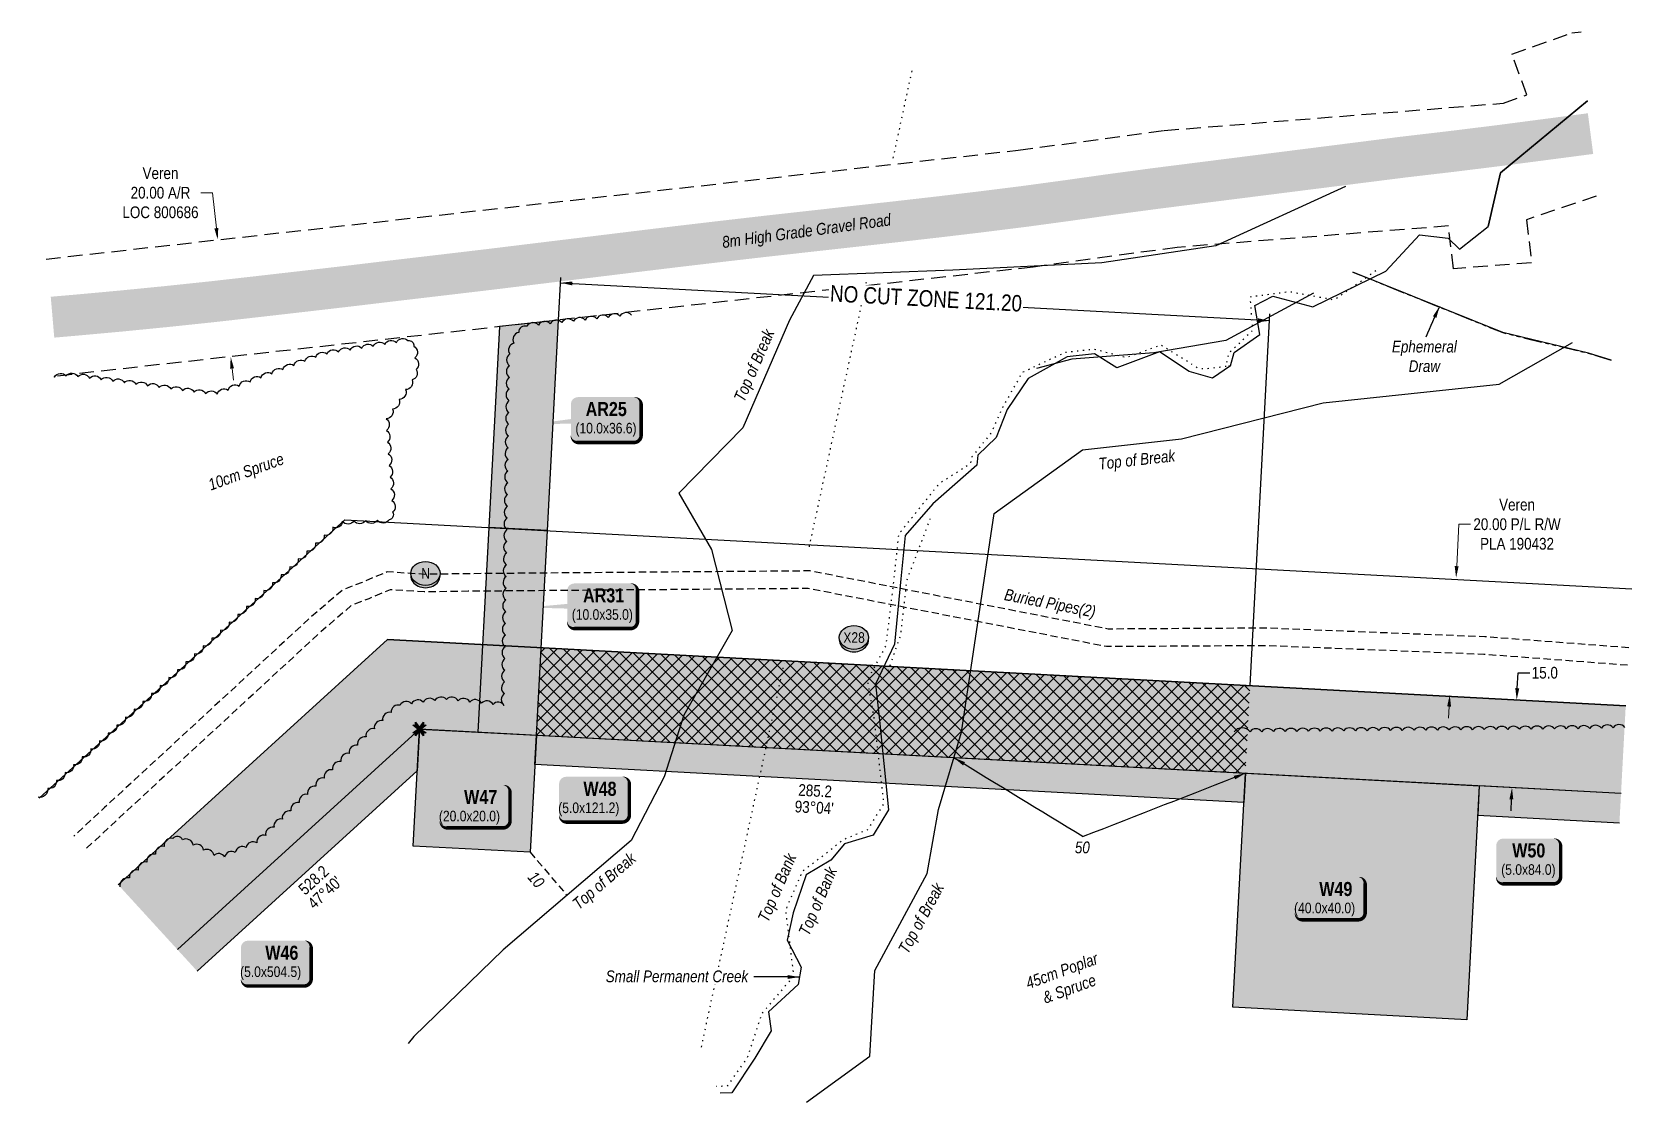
# Model space of a CAD drawing. Extents: x 471563 to 508050, y 6028961 to 6050146.
# Drawn here: x 475435 to 476800, y 6042921 to 6043834 of the extents above; entities that cross this region are included whole.
import ezdxf
from ezdxf.enums import TextEntityAlignment as Align

# ---------------------------------------------------------------- set-up
doc = ezdxf.new("R2010")
doc.units = 0
doc.header["$LTSCALE"] = 5
doc.header["$PDSIZE"] = 0.5
for name, pattern in [('0', [1, 1, 0]), ('foc-ACCESSROAD', [3.75, 2.5, -1.25]), ('foc-TIELINE', [1.875, 1.25, -0.625]), ('foc-TOPO', [1, 0.2, -0.8]), ('foc-TOPO-ephemeral', [6.25, 3.125, -0.625, 0.625, -0.625, 0.625, -0.625]), ('UG_PIPE', [1.875, 1.25, -0.625])]:
    doc.linetypes.add(name, pattern=pattern)
doc.layers.get('Defpoints').update_dxf_attribs({"color": 9})
for name, color, linetype in [('AS-PIPE-UG', 44, 'UG_PIPE'), ('AS-PIPE-UG-T', 44, 'Continuous'), ('AS-ROADS', 254, 'Continuous'), ('C-AR', 13, 'foc-ACCESSROAD'), ('C-RW', 13, 'Continuous'), ('L-BD1', 253, 'Continuous'), ('L-MON', 1, 'Continuous'), ('P-CROSSINGS', 250, 'Continuous'), ('P-CROSSINGS AR', 250, 'Continuous'), ('P-PROPOSED', 10, 'Continuous'), ('P-PROPOSED-H', 21, 'Continuous'), ('P-TEMP-BLOCKS', 250, 'Continuous'), ('P-TEMP-BLUE-BORE-H', 131, 'Continuous'), ('P-TEMP-H', 41, 'Continuous'), ('P-TEMP-NO CUT-H', 104, 'Continuous'), ('P-TEMP-NO CUT-T', 143, 'Continuous'), ('P-TEMP_ACCESS ROAD', 46, 'Continuous'), ('P-TEMP_WORKSPACE', 46, 'Continuous'), ('P-TXT', 4, 'Continuous'), ('P-WORKAREA', 113, 'Continuous'), ('P-WORKAREA-H', 111, 'Continuous'), ('T-BUSH', 110, '0'), ('T-BUSH-T', 110, 'Continuous'), ('T-CREEK', 160, 'Continuous'), ('T-DRAW', 143, 'foc-TOPO-ephemeral'), ('T-LOW-AREA', 48, 'foc-TOPO'), ('T-SLOPE', 48, 'Continuous'), ('T-TIE', 201, 'foc-TIELINE'), ('T-VEGETATION-CHANGE', 104, 'foc-TOPO'), ('T-WATER-T', 170, 'Continuous')]:
    doc.layers.add(name, color=color, linetype=linetype)
for name, color, linetype, lineweight in [('C-AR-T', 13, 'Continuous', 9), ('T-TEXT', 48, 'Continuous', 18), ('T-TIE-T', 201, 'Continuous', 18)]:
    doc.layers.add(name, color=color, linetype=linetype, lineweight=lineweight)
doc.styles.add('80', font='ARIALN.TTF', dxfattribs={"height": 10})
doc.styles.add('80CG', font='ARIALN.TTF', dxfattribs={"height": 10})
doc.styles.add('80L', font='ARIALN.TTF', dxfattribs={"height": 10})
doc.styles.add('80LS', font='ARIALNI.TTF', dxfattribs={"height": 10})
doc.styles.add('BOLD', font='ARIALNB.TTF')
doc.styles.add('Crossing', font='ARIALN.TTF', dxfattribs={"height": 10})
doc.styles.add('foc-LtypeFont', font='ARIALN.TTF', dxfattribs={"height": 7.35})
doc.styles.add('MtXpl_Arial_Narrow', font='ARIALNI.TTF')
doc.linetypes.add('foc-TOPO-flowdirection-NOLINE', pattern='A,0,[">",foc-LtypeFont,S=0.3,R=0,X=0,Y=-0.945],-20,[">",foc-LtypeFont,S=0.3,R=0,X=0,Y=-0.945],0', length=20)
doc.dimstyles.new('Compass 5 000', dxfattribs={"dimscale": 5, "dimtxt": 9, "dimasz": 2, "dimexe": 0.2, "dimexo": 0.0625, "dimgap": 0.5, "dimtad": 0, "dimtih": 1, "dimtoh": 1, "dimzin": 0, "dimdsep": 46, "dimtxsty": '80CG', "dimcen": 0.1, "dimse1": 1, "dimse2": 1, "dimclrd": 256, "dimclrt": 256, "dimaunit": 1, "dimadec": 4, "dimazin": 0, "dimtfac": 0.06, "dimtofl": 0, "dimtmove": 0, "dimatfit": 1, "dimfxl": 0.2, "dimtolj": 1, "dimtzin": 0, "dimlwd": -1, "dimarcsym": 0})

# ---------------------------------------------------------------- blocks, each defined once
blk = doc.blocks.new('*D306')
at = {"layer": 'C-AR-T', "transparency": 16777216}
for p, q in [((476650.7, 6043377.9), (476652.6, 6043413.6)), ((476652.6, 6043413.6), (476662.6, 6043413.6)), ((476644.3, 6043258.1), (476643.7, 6043248.2))]:
    blk.add_line(p, q, dxfattribs=at)
for points in [[(476649, 6043378), (476652.4, 6043377.8), (476650.2, 6043367.9)], [(476642.6, 6043258.2), (476645.9, 6043258), (476644.8, 6043268.1)]]:
    blk.add_solid(points, dxfattribs=at)
at = {"layer": 'Defpoints', "color": 0, "transparency": 16777216}
for p in [(476530.1, 6043374.4), (476524.8, 6043274.6), (476644.8, 6043268.1)]:
    blk.add_point(p, dxfattribs=at)
at = {"layer": 'C-AR-T', "transparency": 16777216, "insert": (476702.2, 6043413.6), "char_height": 10, "attachment_point": 5, "style": '80CG'}
blk.add_mtext('\\A1;Veren\\P20.00 P/L R/W\\PPLA 190432', dxfattribs=at)
blk = doc.blocks.new('xing2')
h = blk.add_hatch(color=50)
h.dxf.hatch_style = 1
edge = h.paths.add_edge_path()
edge.add_ellipse((0, 0), major_axis=(-12.5, 0), ratio=0.816297, start_angle=0, end_angle=360)
h = blk.add_hatch(color=250)
h.dxf.hatch_style = 1
edge = h.paths.add_edge_path()
edge.add_ellipse((0, -2), major_axis=(-12.5, 0), ratio=0.816297, start_angle=0, end_angle=180)
edge.add_line((12.5, -2), (12.5, 0))
edge.add_ellipse((0, 0), major_axis=(-12.5, 0), ratio=0.816297, start_angle=0, end_angle=180, ccw=False)
edge.add_line((-12.5, 0), (-12.5, -2))
at = {"color": 250}
blk.add_ellipse((0, 0), major_axis=(-12.5, 0), ratio=0.816297, dxfattribs=at)
blk.add_ellipse((0, -2), major_axis=(-12.5, 0), ratio=0.816297, start_param=0, end_param=3.141593, dxfattribs=at)
at = {"color": 250, "style": 'Crossing'}
blk.add_attdef('CROSSING', text='', height=9, dxfattribs=at).set_placement((0.1, 0), align=Align.MIDDLE_CENTER)
at = {"color": 250, "style": 'Crossing', "flags": 1}
for tag, p in [('OWNER', (0.1, -12.5)), ('DESCRIPTION', (0.1, -25.8)), ('LOCATION', (0.1, -39.3)), ('DWG_REF', (0.1, -52.8))]:
    blk.add_attdef(tag, text='', height=9, dxfattribs=at).set_placement(p, align=Align.MIDDLE_CENTER)
blk = doc.blocks.new('TEMP')
h = blk.add_hatch(color=255)
h.dxf.hatch_style = 1
h.paths.add_polyline_path([(0, 0.25), (-0.67, 1.15), (-0.67, 0.67), (-1.15, 0.67), (-0.25, 0), (-1.15, -0.67), (-0.67, -0.67), (-0.67, -1.15), (0, -0.25), (0.67, -1.15), (0.67, -0.67), (1.15, -0.67), (0.25, 0), (1.15, 0.67), (0.67, 0.67), (0.67, 1.15)])
h.paths.add_polyline_path([(0.57, 0.85), (0.57, 0.57), (0.85, 0.57), (0.08, 0), (0.85, -0.57), (0.57, -0.57), (0.57, -0.85), (0, -0.08), (-0.57, -0.85), (-0.57, -0.57), (-0.85, -0.57), (-0.08, 0), (-0.85, 0.57), (-0.57, 0.57), (-0.57, 0.85), (0, 0.08)], flags=16)
h = blk.add_hatch(color=1)
h.dxf.hatch_style = 1
h.paths.add_polyline_path([(0, 0.08), (-0.57, 0.85), (-0.57, 0.57), (-0.85, 0.57), (-0.08, 0), (-0.85, -0.57), (-0.57, -0.57), (-0.57, -0.85), (0, -0.08), (0.57, -0.85), (0.57, -0.57), (0.85, -0.57), (0.08, 0), (0.85, 0.57), (0.57, 0.57), (0.57, 0.85)])
h = blk.add_hatch(color=1)
h.dxf.hatch_style = 1
h.paths.add_polyline_path([(-0.08, 0), (-0.85, 0.57), (-0.57, 0.57), (-0.57, 0.85), (0, 0.08), (0.57, 0.85), (0.57, 0.57), (0.85, 0.57), (0.08, 0), (0.85, -0.57), (0.57, -0.57), (0.57, -0.85), (0, -0.08), (-0.57, -0.85), (-0.57, -0.57), (-0.85, -0.57)])
at = {"color": 1}
for p, q in [((-0.08, 0), (0.08, 0)), ((0, 0.08), (0, -0.08))]:
    blk.add_line(p, q, dxfattribs=at)
at = {"color": 255, "flags": 128}
blk.add_lwpolyline([(-0.25, 0), (-1.15, 0.67), (-0.67, 0.67), (-0.67, 1.15), (0, 0.25), (0.67, 1.15), (0.67, 0.67), (1.15, 0.67), (0.25, 0), (1.15, -0.67), (0.67, -0.67), (0.67, -1.15), (0, -0.25), (-0.67, -1.15), (-0.67, -0.67), (-1.15, -0.67)], close=True, dxfattribs=at)
at = {"color": 1, "flags": 128}
blk.add_lwpolyline([(-0.08, 0), (-0.85, 0.57), (-0.57, 0.57), (-0.57, 0.85), (0, 0.08), (0.57, 0.85), (0.57, 0.57), (0.85, 0.57), (0.08, 0), (0.85, -0.57), (0.57, -0.57), (0.57, -0.85), (0, -0.08), (-0.57, -0.85), (-0.57, -0.57), (-0.85, -0.57)], close=True, dxfattribs=at)
blk = doc.blocks.new('*U213')
h = blk.add_hatch(color=191)
edge = h.paths.add_edge_path()
edge.add_line((-24, -18.1), (24, -18.1))
edge.add_arc((24, -12.1), 6, 270, 360)
edge.add_line((30, -12.1), (30, 12.5))
edge.add_arc((24, 12.5), 6, 0, 90)
edge.add_line((24, 18.5), (-24, 18.5))
edge.add_arc((-24, 12.5), 6, 90, 180)
edge.add_line((-30, 12.5), (-30, -12.1))
edge.add_arc((-24, -12.1), 6, 180, 270)
at = {"color": 250, "flags": 128}
blk.add_lwpolyline([(-24, -18.1, 3, 3, 0), (24, -18.1, 3, 3, 0.414214), (30, -12.1, 3, 3, 0), (30, 12.5, 3, 0, 0.414214), (24, 18.5, 0, 0, 0), (-24, 18.5, 0, 0, 0.414214), (-30, 12.5, 0, 0, 0), (-30, -12.1, 0, 3, 0.414214)], format="xyseb", close=True, dxfattribs=at)
at = {"flags": 128}
blk.add_lwpolyline([(27.2, 13.6, 0, 7.5, 0), (0, 0, 0, 0, 0)], format="xyseb", dxfattribs=at)
at = {"color": 250}
for tag, p, height, style in [('TEMP_AREA_W1_001', (-9.2, 2.2), 12, 'BOLD'), ('ENTER_TEXT_001', (-30.7, -12.5), 9, '80')]:
    blk.add_attdef(tag, p, '', height=height, dxfattribs=dict(at, style=style))
blk = doc.blocks.new('*U211')
h = blk.add_hatch(color=191)
edge = h.paths.add_edge_path()
edge.add_line((-24, -18.1), (24, -18.1))
edge.add_arc((24, -12.1), 6, 270, 360)
edge.add_line((30, -12.1), (30, 12.5))
edge.add_arc((24, 12.5), 6, 0, 90)
edge.add_line((24, 18.5), (-24, 18.5))
edge.add_arc((-24, 12.5), 6, 90, 180)
edge.add_line((-30, 12.5), (-30, -12.1))
edge.add_arc((-24, -12.1), 6, 180, 270)
at = {"color": 250, "flags": 128}
blk.add_lwpolyline([(-24, -18.1, 3, 3, 0), (24, -18.1, 3, 3, 0.414214), (30, -12.1, 3, 3, 0), (30, 12.5, 3, 0, 0.414214), (24, 18.5, 0, 0, 0), (-24, 18.5, 0, 0, 0.414214), (-30, 12.5, 0, 0, 0), (-30, -12.1, 0, 3, 0.414214)], format="xyseb", close=True, dxfattribs=at)
at = {"flags": 128}
blk.add_lwpolyline([(27.2, 13.6, 0, 7.5, 0), (0, 0, 0, 0, 0)], format="xyseb", dxfattribs=at)
at = {"color": 250}
for tag, p, height, style in [('TEMP_AREA_W1_001', (-9.2, 2.2), 12, 'BOLD'), ('ENTER_TEXT_001', (-30.7, -12.5), 9, '80')]:
    blk.add_attdef(tag, p, '', height=height, dxfattribs=dict(at, style=style))
blk = doc.blocks.new('*U244')
h = blk.add_hatch(color=191)
edge = h.paths.add_edge_path()
edge.add_line((-24, -20.2), (24, -20.2))
edge.add_arc((24, -14.2), 6, 270, 360)
edge.add_line((30, -14.2), (30, 12.5))
edge.add_arc((24, 12.5), 6, 0, 90)
edge.add_line((24, 18.5), (-24, 18.5))
edge.add_arc((-24, 12.5), 6, 90, 180)
edge.add_line((-30, 12.5), (-30, -14.2))
edge.add_arc((-24, -14.2), 6, 180, 270)
at = {"color": 250, "flags": 128}
blk.add_lwpolyline([(-24, -20.2, 3, 3, 0), (24, -20.2, 3, 3, 0.414214), (30, -14.2, 3, 3, 0), (30, 12.5, 3, 0, 0.414214), (24, 18.5, 0, 0, 0), (-24, 18.5, 0, 0, 0.414214), (-30, 12.5, 0, 0, 0), (-30, -14.2, 0, 3, 0.414214)], format="xyseb", close=True, dxfattribs=at)
at = {"flags": 128}
blk.add_lwpolyline([(-26.7, 3, 0, 7.5, 0), (0, 0, 0, 0, 0)], format="xyseb", dxfattribs=at)
at = {"color": 250}
for tag, p, height, style in [('TEMP_AREA_W1_001', (-9.2, 2.2), 12, 'BOLD'), ('ENTER_TEXT_001', (-30.7, -12.5), 9, '80')]:
    blk.add_attdef(tag, p, '', height=height, dxfattribs=dict(at, style=style))
blk = doc.blocks.new('*U245')
h = blk.add_hatch(color=191)
edge = h.paths.add_edge_path()
edge.add_line((-21.5, -20.2), (21.5, -20.2))
edge.add_arc((21.5, -14.2), 6, 270, 360)
edge.add_line((27.5, -14.2), (27.5, 12.5))
edge.add_arc((21.5, 12.5), 6, 0, 90)
edge.add_line((21.5, 18.5), (-21.5, 18.5))
edge.add_arc((-21.5, 12.5), 6, 90, 180)
edge.add_line((-27.5, 12.5), (-27.5, -14.2))
edge.add_arc((-21.5, -14.2), 6, 180, 270)
at = {"color": 250, "flags": 128}
blk.add_lwpolyline([(-21.5, -20.2, 3, 3, 0), (21.5, -20.2, 3, 3, 0.414214), (27.5, -14.2, 3, 3, 0), (27.5, 12.5, 3, 0, 0.414214), (21.5, 18.5, 0, 0, 0), (-21.5, 18.5, 0, 0, 0.414214), (-27.5, 12.5, 0, 0, 0), (-27.5, -14.2, 0, 3, 0.414214)], format="xyseb", close=True, dxfattribs=at)
at = {"flags": 128}
blk.add_lwpolyline([(-26.7, 3, 0, 7.5, 0), (0, 0, 0, 0, 0)], format="xyseb", dxfattribs=at)
at = {"color": 250}
for tag, p, height, style in [('TEMP_AREA_W1_001', (-9.2, 2.2), 12, 'BOLD'), ('ENTER_TEXT_001', (-30.7, -12.5), 9, '80')]:
    blk.add_attdef(tag, p, '', height=height, dxfattribs=dict(at, style=style))
blk = doc.blocks.new('*U307')
h = blk.add_hatch(color=191)
edge = h.paths.add_edge_path()
edge.add_line((-24, -20.2), (24, -20.2))
edge.add_arc((24, -14.2), 6, 270, 360)
edge.add_line((30, -14.2), (30, 12.5))
edge.add_arc((24, 12.5), 6, 0, 90)
edge.add_line((24, 18.5), (-24, 18.5))
edge.add_arc((-24, 12.5), 6, 90, 180)
edge.add_line((-30, 12.5), (-30, -14.2))
edge.add_arc((-24, -14.2), 6, 180, 270)
at = {"color": 250, "flags": 128}
blk.add_lwpolyline([(-24, -20.2, 3, 3, 0), (24, -20.2, 3, 3, 0.414214), (30, -14.2, 3, 3, 0), (30, 12.5, 3, 0, 0.414214), (24, 18.5, 0, 0, 0), (-24, 18.5, 0, 0, 0.414214), (-30, 12.5, 0, 0, 0), (-30, -14.2, 0, 3, 0.414214)], format="xyseb", close=True, dxfattribs=at)
at = {"flags": 128}
blk.add_lwpolyline([(-21.9, 1.1, 0, 7.5, 0), (0, 0, 0, 0, 0)], format="xyseb", dxfattribs=at)
at = {"color": 250}
for tag, p, height, style in [('TEMP_AREA_W1_001', (-9.2, 2.2), 12, 'BOLD'), ('ENTER_TEXT_001', (-30.7, -12.5), 9, '80')]:
    blk.add_attdef(tag, p, '', height=height, dxfattribs=dict(at, style=style))
blk = doc.blocks.new('*D309')
at = {"layer": 'C-AR-T', "transparency": 16777216}
for p, q in [((475589.2, 6043696.4), (475579.2, 6043696.4)), ((475592.6, 6043666.2), (475589.2, 6043696.4)), ((475606, 6043546.5), (475607.1, 6043536.6))]:
    blk.add_line(p, q, dxfattribs=at)
at = {"layer": 'C-AR-T', "linetype": 'Continuous', "transparency": 16777216}
for points in [[(475594.2, 6043666.4), (475590.9, 6043666), (475593.7, 6043656.3)], [(475607.6, 6043546.7), (475604.3, 6043546.4), (475604.8, 6043556.5)]]:
    blk.add_solid(points, dxfattribs=at)
at = {"layer": 'Defpoints', "color": 0, "linetype": 'Continuous', "transparency": 16777216}
for p in [(476014.1, 6043703.3), (475593.7, 6043656.3), (476025.3, 6043603.5)]:
    blk.add_point(p, dxfattribs=at)
at = {"layer": 'C-AR-T', "linetype": 'Continuous', "transparency": 16777216, "insert": (475544.9, 6043696.4), "char_height": 10, "attachment_point": 5, "style": '80CG'}
blk.add_mtext('\\A1;Veren\\P20.00 A/R\\PLOC 800686', dxfattribs=at)
blk = doc.blocks.new('*D310')
at = {"layer": 'Defpoints', "color": 0, "linetype": 'Continuous', "transparency": 16777216}
for p in [(476701.9, 6043263.8), (476716.9, 6043263), (476712.9, 6043188.1)]:
    blk.add_point(p, dxfattribs=at)
at = {"layer": 'P-TXT', "transparency": 16777216}
for p, q in [((476702.4, 6043273.8), (476703.1, 6043286.9)), ((476703.1, 6043286.9), (476713.1, 6043286.9)), ((476697.3, 6043178.9), (476696.8, 6043169))]:
    blk.add_line(p, q, dxfattribs=at)
at = {"layer": 'P-TXT', "linetype": 'Continuous', "transparency": 16777216}
for points in [[(476700.7, 6043273.9), (476704.1, 6043273.7), (476701.9, 6043263.8)], [(476695.7, 6043179), (476699, 6043178.8), (476697.9, 6043188.9)]]:
    blk.add_solid(points, dxfattribs=at)
at = {"layer": 'P-TXT', "linetype": 'Continuous', "transparency": 16777216, "insert": (476725.9, 6043286.9), "char_height": 10, "attachment_point": 5, "style": '80CG'}
blk.add_mtext('\\A1;15.0', dxfattribs=at)
blk = doc.blocks.new('Well_proximity')
h = blk.add_hatch(color=191)
h.dxf.hatch_style = 1
edge = h.paths.add_edge_path()
edge.add_ellipse((0, 0), major_axis=(-12.5, 0), ratio=0.816297, start_angle=0, end_angle=360)
h = blk.add_hatch(color=250)
h.dxf.hatch_style = 1
edge = h.paths.add_edge_path()
edge.add_ellipse((0, -2), major_axis=(-12.5, 0), ratio=0.816297, start_angle=0, end_angle=180)
edge.add_line((12.5, -2), (12.5, 0))
edge.add_ellipse((0, 0), major_axis=(-12.5, 0), ratio=0.816297, start_angle=0, end_angle=180, ccw=False)
edge.add_line((-12.5, 0), (-12.5, -2))
at = {"color": 250}
blk.add_ellipse((0, 0), major_axis=(-12.5, 0), ratio=0.816297, dxfattribs=at)
blk.add_ellipse((0, -2), major_axis=(-12.5, 0), ratio=0.816297, start_param=0, end_param=3.141593, dxfattribs=at)
at = {"color": 250, "style": '80L'}
blk.add_attdef('CROSSING', text='', height=9, dxfattribs=at).set_placement((0.1, 0), align=Align.MIDDLE_CENTER)
blk = doc.blocks.new('*U90')
h = blk.add_hatch(color=111)
edge = h.paths.add_edge_path()
edge.add_line((-24, -20), (24, -20))
edge.add_arc((24, -14), 6, 270, 360)
edge.add_line((30, -14), (30, 12.5))
edge.add_arc((24, 12.5), 6, 0, 90)
edge.add_line((24, 18.5), (-24, 18.5))
edge.add_arc((-24, 12.5), 6, 90, 180)
edge.add_line((-30, 12.5), (-30, -14))
edge.add_arc((-24, -14), 6, 180, 270)
at = {"color": 250, "flags": 128}
blk.add_lwpolyline([(-24, -20, 3, 3, 0), (24, -20, 3, 3, 0.414214), (30, -14, 3, 3, 0), (30, 12.5, 3, 0, 0.414214), (24, 18.5, 0, 0, 0), (-24, 18.5, 0, 0, 0.414214), (-30, 12.5, 0, 0, 0), (-30, -14, 0, 3, 0.414214)], format="xyseb", close=True, dxfattribs=at)
at = {"flags": 128}
blk.add_lwpolyline([(-64, -2, 0, 7.5, 0), (0, 0, 0, 0, 0)], format="xyseb", dxfattribs=at)
at = {"color": 250}
for tag, p, height, style in [('TEMP_AREA_W1_001', (-9.2, 2.2), 12, 'BOLD'), ('ENTER_TEXT_001', (-30.7, -12.5), 9, '80')]:
    blk.add_attdef(tag, p, '', height=height, dxfattribs=dict(at, style=style))
blk = doc.blocks.new('*U433')
h = blk.add_hatch(color=191)
edge = h.paths.add_edge_path()
edge.add_line((-24, -20.2), (24, -20.2))
edge.add_arc((24, -14.2), 6, 270, 360)
edge.add_line((30, -14.2), (30, 12.5))
edge.add_arc((24, 12.5), 6, 0, 90)
edge.add_line((24, 18.5), (-24, 18.5))
edge.add_arc((-24, 12.5), 6, 90, 180)
edge.add_line((-30, 12.5), (-30, -14.2))
edge.add_arc((-24, -14.2), 6, 180, 270)
at = {"color": 250, "flags": 128}
blk.add_lwpolyline([(-24, -20.2, 3, 3, 0), (24, -20.2, 3, 3, 0.414214), (30, -14.2, 3, 3, 0), (30, 12.5, 3, 0, 0.414214), (24, 18.5, 0, 0, 0), (-24, 18.5, 0, 0, 0.414214), (-30, 12.5, 0, 0, 0), (-30, -14.2, 0, 3, 0.414214)], format="xyseb", close=True, dxfattribs=at)
at = {"flags": 128}
blk.add_lwpolyline([(-62.9, -4.6, 0, 7.5, 0), (0, 0, 0, 0, 0)], format="xyseb", dxfattribs=at)
at = {"color": 250}
for tag, p, height, style in [('TEMP_AREA_W1_001', (-9.2, 2.2), 12, 'BOLD'), ('ENTER_TEXT_001', (-30.7, -12.5), 9, '80')]:
    blk.add_attdef(tag, p, '', height=height, dxfattribs=dict(at, style=style))

msp = doc.modelspace()

# ---------------------------------------------------------------- hatches: boundary and pattern name
at = {"layer": 'P-PROPOSED-H'}
h = msp.add_hatch(color=256, dxfattribs=at)
h.dxf.hatch_style = 1
h.paths.add_polyline_path([(476790.907, 6043183.932), (476794.921, 6043258.786), (475738.489, 6043315.432), (475508.732, 6043106.119), (475559.314, 6043050.796), (475765.79, 6043238.899)])
at = {"layer": 'P-TEMP-BLUE-BORE-H'}
h = msp.add_hatch(color=256, dxfattribs=at)
h.dxf.hatch_style = 1
h.paths.add_polyline_path([(476470.404, 6043201.118), (476474.418, 6043275.972), (475869.598, 6043308.402), (475865.584, 6043233.549)])
at = {"layer": 'P-TEMP-H'}
h = msp.add_hatch(color=256, dxfattribs=at)
h.dxf.hatch_style = 1
h.paths.add_polyline_path([(475874.959, 6043408.205), (475884.59, 6043587.821), (475834.243, 6043582.2), (475825.057, 6043410.881)])
h = msp.add_hatch(color=256, dxfattribs=at)
h.dxf.hatch_style = 1
h.paths.add_polyline_path([(475765.79, 6043238.899), (475763.884, 6043203.363), (475576.174, 6043032.355), (475559.314, 6043050.796)])
h = msp.add_hatch(color=256, dxfattribs=at)
h.dxf.hatch_style = 1
h.paths.add_polyline_path([(475765.79, 6043238.9), (475865.593, 6043233.548), (475860.242, 6043133.745), (475760.438, 6043139.096)])
h = msp.add_hatch(color=256, dxfattribs=at)
h.dxf.hatch_style = 1
h.paths.add_polyline_path([(475865.593, 6043233.548), (476470.404, 6043201.118), (476469.066, 6043176.167), (475864.256, 6043208.597)])
h = msp.add_hatch(color=256, dxfattribs=at)
h.dxf.hatch_style = 1
h.paths.add_polyline_path([(476470.404, 6043201.118), (476670.012, 6043190.416), (476659.309, 6042990.808), (476459.701, 6043001.511)])
h = msp.add_hatch(color=256, dxfattribs=at)
h.dxf.hatch_style = 1
h.paths.add_polyline_path([(476790.907, 6043183.932), (476670.012, 6043190.416), (476668.674, 6043165.465), (476789.569, 6043158.982)])
at = {"layer": 'P-TEMP-NO CUT-H', "ltscale": 2}
h = msp.add_hatch(dxfattribs=at)
h.set_pattern_fill('ANSI37', color=256, scale=2.498679, angle=90)
h.set_pattern_definition([(135, (-6609.3664, -523.2125), (-5.609693392, -5.609693392), []), (225, (-6609.3664, -523.2125), (5.609693392, -5.609693392), [])])
h.paths.add_polyline_path([(476470.404, 6043201.118), (476474.418, 6043275.972), (475869.598, 6043308.402), (475865.584, 6043233.549)])
at = {"layer": 'P-WORKAREA-H'}
h = msp.add_hatch(color=256, dxfattribs=at)
h.dxf.hatch_style = 1
h.paths.add_polyline_path([(475815.692, 6043236.224), (475865.593, 6043233.548), (475874.959, 6043408.205), (475825.057, 6043410.881)])

# ---------------------------------------------------------------- linework, layer by layer
at = {"layer": 'AS-PIPE-UG', "flags": 128}
for points in [[(476797.574, 6043308.258), (476674.829, 6043317.527), (476488.374, 6043324.992), (476353.454, 6043324.202), (476098.854, 6043373.802), (475807.274, 6043371.417), (475770.164, 6043370.887), (475738.249, 6043372.942), (475716.929, 6043364.052), (475700.434, 6043357.722), (475671.669, 6043333.057), (475497.234, 6043171.982), (475470.881, 6043147.518)], [(476796.445, 6043293.308), (476673.965, 6043302.557), (476488.118, 6043309.998), (476352.051, 6043309.201), (476097.468, 6043358.798), (475807.443, 6043356.426), (475769.789, 6043355.888), (475740.784, 6043357.755), (475722.501, 6043350.132), (475708.225, 6043344.654), (475681.637, 6043321.855), (475507.42, 6043160.981), (475481.081, 6043136.531)]]:
    msp.add_lwpolyline(points, dxfattribs=at)
at = {"layer": 'AS-ROADS', "const_width": 35, "flags": 128}
msp.add_lwpolyline([(476764.889, 6043746.898), (476686.984, 6043736.697), (476645.369, 6043731.562), (476605.149, 6043726.857), (476393.349, 6043700.037), (476355.794, 6043695.007), (476318.649, 6043689.777), (476281.934, 6043684.797), (476245.469, 6043680.222), (476209.179, 6043675.902), (476172.984, 6043671.767), (476136.599, 6043667.742), (476099.434, 6043663.587), (476061.764, 6043659.387), (476023.614, 6043654.982), (475985.239, 6043650.467), (475946.299, 6043645.752), (475906.744, 6043640.907), (475866.704, 6043636.047), (475826.459, 6043631.127), (475786.269, 6043626.367), (475746.254, 6043621.667), (475706.479, 6043616.907), (475666.979, 6043612.327), (475627.699, 6043607.827), (475588.664, 6043603.417), (475549.794, 6043599.327), (475511.009, 6043595.502), (475472.324, 6043591.967), (475452.782, 6043590.284)], dxfattribs=at)
at = {"layer": 'C-AR'}
for points in [[(475447.229, 6043639.895), (476276.584, 6043732.71), (476401.172, 6043749.594), (476690.671, 6043772.838), (476710.476, 6043780.072), (476697.816, 6043814.731), (476748.996, 6043832.864), (476756.991, 6043833.593)], [(476769.741, 6043693.648), (476710.178, 6043673.338), (476714.553, 6043636.775), (476647.998, 6043631.549), (476643.624, 6043668.111), (476412.347, 6043649.859), (476289.426, 6043633.02), (475454.061, 6043539.754)]]:
    msp.add_lwpolyline(points, dxfattribs=at)
at = {"layer": 'C-RW', "flags": 128}
for points in [[(475441.29, 6043179.883), (475702.088, 6043417.475), (476800.272, 6043358.59)], [(476794.921, 6043258.786), (475738.489, 6043315.432), (475508.732, 6043106.119)]]:
    msp.add_lwpolyline(points, dxfattribs=at)
at = {"layer": 'P-PROPOSED'}
for points in [[(475508.732, 6043106.119), (475738.489, 6043315.432), (476794.921, 6043258.786)], [(476790.907, 6043183.932), (475765.79, 6043238.899), (475559.314, 6043050.796)]]:
    msp.add_lwpolyline(points, dxfattribs=at)
at = {"layer": 'P-TEMP-NO CUT-T'}
for p, q in [((475886.294, 6043619.61), (476168.581, 6043604.474)), ((476491.105, 6043587.18), (476206.071, 6043602.464))]:
    msp.add_line(p, q, dxfattribs=at)
at = {"layer": 'P-TEMP-NO CUT-T', "flags": 128}
for points in [[(475884.59, 6043587.821), (475886.537, 6043624.141)], [(476474.418, 6043275.972), (476491.431, 6043593.258)]]:
    msp.add_lwpolyline(points, dxfattribs=at)
at = {"layer": 'P-TEMP-NO CUT-T'}
for points in [[(475896.364, 6043620.738), (475896.185, 6043617.411), (475886.294, 6043619.61)], [(476481.214, 6043589.379), (476481.035, 6043586.052), (476491.105, 6043587.18)]]:
    msp.add_solid(points, dxfattribs=at)
at = {"layer": 'P-TEMP_ACCESS ROAD', "linetype": 'Continuous', "flags": 128}
msp.add_lwpolyline([(475874.959, 6043408.205), (475884.59, 6043587.821), (475834.243, 6043582.2), (475825.057, 6043410.881)], close=True, dxfattribs=at)
at = {"layer": 'P-TEMP_WORKSPACE'}
msp.add_lwpolyline([(475559.314, 6043050.796), (475765.79, 6043238.899), (475763.884, 6043203.363), (475576.174, 6043032.355)], dxfattribs=at)
for points in [[(475765.79, 6043238.9), (475865.593, 6043233.548), (475860.242, 6043133.745), (475760.438, 6043139.096)], [(475865.593, 6043233.548), (476470.404, 6043201.118), (476469.066, 6043176.167), (475864.256, 6043208.597)], [(476470.404, 6043201.118), (476670.012, 6043190.416), (476659.309, 6042990.808), (476459.701, 6043001.511)]]:
    msp.add_lwpolyline(points, close=True, dxfattribs=at)
at = {"layer": 'P-TEMP_WORKSPACE', "flags": 128}
msp.add_lwpolyline([(476790.907, 6043183.932), (476670.012, 6043190.416), (476668.674, 6043165.465), (476789.569, 6043158.982)], dxfattribs=at)
at = {"layer": 'P-WORKAREA'}
msp.add_lwpolyline([(475815.692, 6043236.224), (475865.593, 6043233.548), (475874.959, 6043408.205), (475825.057, 6043410.881)], close=True, dxfattribs=at)
at = {"layer": 'T-BUSH', "linetype": 'Continuous', "flags": 128}
for points in [[(475946.825, 6043592.131, 0.52056705), (475936.888, 6043591.06, 0.52056705), (475926.951, 6043589.989, 0.52056705), (475917.014, 6043588.918, 0.52056705), (475907.077, 6043587.847, 0.52056705), (475897.139, 6043586.777, 0.52056705), (475887.202, 6043585.706, 0.52056705), (475877.265, 6043584.635, 0.52056705), (475867.328, 6043583.564, 0.52056705), (475857.391, 6043582.494, 0.52056705), (475850.486, 6043577.282, 0.52056705), (475846.467, 6043568.131, 0.52056705), (475842.832, 6043558.896, 0.52056705), (475842.677, 6043548.902, 0.52056705), (475842.522, 6043538.909, 0.52056705), (475842.366, 6043528.915, 0.52056705), (475842.211, 6043518.922, 0.52056705), (475842.056, 6043508.928, 0.52056705), (475841.9, 6043498.935, 0.52056705), (475841.745, 6043488.941, 0.52056705), (475841.59, 6043478.948, 0.52056705), (475841.434, 6043468.954, 0.52056705), (475841.279, 6043458.961, 0.52056705), (475841.124, 6043448.967, 0.52056705), (475840.968, 6043438.974, 0.52056705), (475840.813, 6043428.98, 0.52056705), (475840.657, 6043418.987, 0.52056705), (475840.502, 6043408.993, 0.52056705), (475840.347, 6043399, 0.52056705), (475840.191, 6043389.006, 0.52056705), (475840.036, 6043379.013, 0.52056705), (475839.881, 6043369.019, 0.52056705), (475839.725, 6043359.026, 0.52056705), (475839.57, 6043349.032, 0.52056705), (475839.415, 6043339.039, 0.52056705), (475839.259, 6043329.045, 0.52056705), (475839.104, 6043319.052, 0.52056705), (475838.949, 6043309.058, 0.52056705), (475838.793, 6043299.065, 0.52056705), (475838.638, 6043289.071, 0.52056705), (475838.483, 6043279.078, 0.52056705), (475838.327, 6043269.084, 0.52056705), (475838.172, 6043259.091, 0.52056705), (475828.609, 6043259.763, 0.52056705), (475818.675, 6043260.858, 0.52056705), (475808.74, 6043261.952, 0.52056705), (475798.806, 6043263.047, 0.52056705), (475788.871, 6043264.141, 0.52056705), (475778.962, 6043263.175, 0.52056705), (475769.058, 6043261.83, 0.52056705), (475759.155, 6043260.486, 0.52056705), (475749.251, 6043259.142, 0.52056705), (475741.629, 6043253.138, 0.52056705), (475734.497, 6043246.136, 0.52056705), (475727.364, 6043239.135, 0.52056705), (475720.232, 6043232.133, 0.52056705), (475713.099, 6043225.132, 0.52056705), (475705.967, 6043218.13, 0.52056705), (475698.834, 6043211.129, 0.52056705), (475691.702, 6043204.127, 0.52056705), (475684.569, 6043197.126, 0.52056705), (475677.437, 6043190.124, 0.52056705), (475670.304, 6043183.123, 0.52056705), (475663.171, 6043176.121, 0.52056705), (475656.039, 6043169.12, 0.52056705), (475648.906, 6043162.118, 0.52056705), (475641.774, 6043155.117, 0.52056705), (475634.641, 6043148.115, 0.52056705), (475626.973, 6043141.897, 0.52056705), (475617.86, 6043137.792, 0.52056705), (475608.748, 6043133.686, 0.52056705), (475599.635, 6043129.581, 0.52056705), (475590.634, 6043130.984, 0.52056705), (475581.694, 6043135.453, 0.52056705), (475572.754, 6043139.922, 0.52056705), (475563.814, 6043144.391, 0.52056705), (475555.332, 6043145.57, 0.52056705), (475547.955, 6043138.827, 0.52056705), (475540.578, 6043132.084, 0.52056705), (475533.2, 6043125.341, 0.52056705), (475525.823, 6043118.597, 0.52056705), (475518.446, 6043111.854, 0.52056705), (475510.298, 6043104.406, 0.52056705)], [(475454.061, 6043539.754, -0.0303233), (475454.578, 6043539.225, -0.52056705), (475464.52, 6043540.248, -0.52056705), (475474.438, 6043539.613, -0.52056705), (475484.344, 6043538.291, -0.52056705), (475494.251, 6043536.968, -0.52056705), (475504.158, 6043535.645, -0.52056705), (475514.065, 6043534.323, -0.52056705), (475523.972, 6043533, -0.52056705), (475533.878, 6043531.677, -0.52056705), (475543.785, 6043530.354, -0.52056705), (475553.692, 6043529.032, -0.52056705), (475563.599, 6043527.709, -0.52056705), (475573.506, 6043526.386, -0.52056705), (475583.412, 6043525.064, -0.52056705), (475593.228, 6043524.542, -0.52056705), (475602.587, 6043528.051, -0.52056705), (475611.945, 6043531.561, -0.52056705), (475621.303, 6043535.071, -0.52056705), (475630.661, 6043538.58, -0.52056705), (475640.019, 6043542.09, -0.52056705), (475649.378, 6043545.6, -0.52056705), (475658.736, 6043549.11, -0.52056705), (475668.094, 6043552.619, -0.52056705), (475677.452, 6043556.129, -0.52056705), (475686.954, 6043559.099, -0.52056705), (475696.821, 6043560.692, -0.52056705), (475706.688, 6043562.285, -0.52056705), (475716.555, 6043563.879, -0.52056705), (475726.421, 6043565.472, -0.52056705), (475736.288, 6043567.066, -0.52056705), (475746.155, 6043568.659, -0.52056705), (475756.022, 6043570.252, -0.52056705), (475761.023, 6043565.548, -0.52056705), (475761.971, 6043555.598, -0.52056705), (475762.919, 6043545.648, -0.52056705), (475759.585, 6043536.78, -0.52056705), (475754.029, 6043528.471, -0.52056705), (475748.473, 6043520.163, -0.52056705), (475742.917, 6043511.855, -0.52056705), (475737.361, 6043503.547, -0.52056705), (475737.695, 6043493.691, -0.52056705), (475738.448, 6043483.724, -0.52056705), (475739.202, 6043473.758, -0.52056705), (475739.955, 6043463.792, -0.52056705), (475740.709, 6043453.826, -0.52056705), (475741.463, 6043443.859, -0.52056705), (475742.216, 6043433.893, -0.52056705), (475742.97, 6043423.927, -0.52056705), (475739.936, 6043417.367, -0.52056705), (475729.946, 6043417.064, -0.52056705), (475719.956, 6043416.761, -0.52056705), (475709.966, 6043416.458, -0.52056705), (475699.976, 6043416.155, -0.52056705), (475691.958, 6043410.996, -0.52056705), (475684.587, 6043404.246, -0.52056705), (475677.216, 6043397.497, -0.52056705), (475669.844, 6043390.747, -0.52056705), (475662.473, 6043383.997, -0.52056705), (475655.102, 6043377.247, -0.52056705), (475647.731, 6043370.498, -0.52056705), (475640.359, 6043363.748, -0.52056705), (475632.988, 6043356.998, -0.52056705), (475625.617, 6043350.249, -0.52056705), (475618.246, 6043343.499, -0.52056705), (475610.874, 6043336.749, -0.52056705), (475603.503, 6043329.999, -0.52056705), (475596.132, 6043323.25, -0.52056705), (475588.761, 6043316.5, -0.52056705), (475581.389, 6043309.75, -0.52056705), (475574.018, 6043303, -0.52056705), (475566.647, 6043296.251, -0.52056705), (475559.276, 6043289.501, -0.52056705), (475551.904, 6043282.751, -0.52056705), (475544.533, 6043276.002, -0.52056705), (475537.162, 6043269.252, -0.52056705), (475529.79, 6043262.502, -0.52056705), (475522.419, 6043255.752, -0.52056705), (475515.048, 6043249.003, -0.52056705), (475507.677, 6043242.253, -0.52056705), (475500.305, 6043235.503, -0.52056705), (475492.934, 6043228.753, -0.52056705), (475485.563, 6043222.004, -0.52056705), (475478.192, 6043215.254, -0.52056705), (475470.82, 6043208.504, -0.52056705), (475463.449, 6043201.755, -0.52056705), (475456.074, 6043195.009, -0.52056705), (475448.698, 6043188.265, -0.52056705), (475440.489, 6043180.76)], [(476794.184, 6043240.277, 0.52056705), (476784.194, 6043239.961, 0.52056705), (476774.205, 6043239.645, 0.52056705), (476764.215, 6043239.329, 0.52056705), (476754.222, 6043239.158, 0.52056705), (476744.228, 6043239.065, 0.52056705), (476734.234, 6043238.972, 0.52056705), (476724.239, 6043238.879, 0.52056705), (476714.245, 6043238.786, 0.52056705), (476704.251, 6043238.693, 0.52056705), (476694.256, 6043238.6, 0.52056705), (476684.262, 6043238.507, 0.52056705), (476674.268, 6043238.414, 0.52056705), (476664.274, 6043238.321, 0.52056705), (476654.279, 6043238.228, 0.52056705), (476644.285, 6043238.135, 0.52056705), (476634.291, 6043238.042, 0.52056705), (476624.297, 6043237.949, 0.52056705), (476614.302, 6043237.856, 0.52056705), (476604.308, 6043237.763, 0.52056705), (476594.314, 6043237.67, 0.52056705), (476584.319, 6043237.577, 0.52056705), (476574.325, 6043237.484, 0.52056705), (476564.331, 6043237.391, 0.52056705), (476554.337, 6043237.298, 0.52056705), (476544.342, 6043237.205, 0.52056705), (476534.348, 6043237.112, 0.52056705), (476524.354, 6043237.019, 0.52056705), (476514.359, 6043236.926, 0.52056705), (476504.365, 6043236.833, 0.52056705), (476494.371, 6043236.74, 0.52056705), (476484.377, 6043236.647, 0.52056705), (476474.382, 6043236.554, 0.52056705), (476460.917, 6043236.428, 0.52056705)]]:
    msp.add_lwpolyline(points, format="xyb", dxfattribs=at)
at = {"layer": 'T-CREEK', "flags": 128}
for points in [[(476677.669, 6043667.737), (476687.947, 6043713.404), (476762.343, 6043774.853)], [(476457.684, 6043548.742), (476460.769, 6043560.257), (476482.649, 6043575.577), (476478.419, 6043600.317), (476493.849, 6043608.317), (476527.959, 6043599.142), (476590.279, 6043629.632), (476618.959, 6043660.682), (476643.479, 6043657.612), (476652.979, 6043648.297), (476677.669, 6043667.737)], [(476457.684, 6043548.742), (476442.349, 6043538.242), (476422.454, 6043543.907), (476397.209, 6043560.617), (476360.889, 6043547.197), (476341.684, 6043558.877), (476318.459, 6043556.452), (476285.114, 6043537.837), (476267.264, 6043511.617), (476257.844, 6043487.642), (476242.194, 6043472.422), (476241.284, 6043463.917), (476203.909, 6043430.907), (476180.124, 6043403.907), (476176.579, 6043367.162), (476171.039, 6043311.322), (476154.904, 6043277.282), (476158.029, 6043249.147), (476165.919, 6043170.052), (476152.829, 6043148.332), (476128.439, 6043141.002), (476116.704, 6043126.997), (476095.729, 6043114.487), (476084.669, 6043082.217), (476079.594, 6043058.872), (476091.409, 6043035.837), (476088.949, 6043020.827), (476063.684, 6042997.567), (476065.844, 6042981.357), (476051.834, 6042958.197), (476032.259, 6042928.512), (476022.248, 6042928.323)]]:
    msp.add_lwpolyline(points, dxfattribs=at)
at = {"layer": 'T-CREEK', "linetype": 'foc-TOPO-flowdirection-NOLINE', "flags": 128}
for points in [[(476762.343, 6043774.853), (476687.947, 6043713.404), (476677.669, 6043667.737)], [(476528.532, 6043610.641), (476453.884, 6043570.496), (476392.412, 6043559.882), (476322.265, 6043554.383), (476292.361, 6043546.361)], [(476457.684, 6043548.742), (476442.349, 6043538.242), (476422.454, 6043543.907), (476397.209, 6043560.617), (476360.889, 6043547.197), (476341.684, 6043558.877), (476318.459, 6043556.452), (476285.114, 6043537.837), (476267.264, 6043511.617), (476257.844, 6043487.642), (476242.194, 6043472.422), (476241.284, 6043463.917), (476203.909, 6043430.907), (476180.124, 6043403.907), (476176.579, 6043367.162), (476171.039, 6043311.322), (476154.904, 6043277.282), (476158.029, 6043249.147), (476165.919, 6043170.052), (476152.829, 6043148.332), (476128.439, 6043141.002), (476116.704, 6043126.997), (476095.729, 6043114.487), (476084.669, 6043082.217), (476079.594, 6043058.872), (476091.409, 6043035.837), (476088.949, 6043020.827), (476063.684, 6042997.567), (476065.844, 6042981.357), (476051.834, 6042958.197), (476032.259, 6042928.512), (476022.248, 6042928.323)]]:
    msp.add_lwpolyline(points, dxfattribs=at)
at = {"layer": 'T-DRAW', "flags": 128}
msp.add_lwpolyline([(476562.23, 6043628.763), (476689.944, 6043577.08), (476763.17, 6043559.477), (476782.499, 6043553.635)], dxfattribs=at)
at = {"layer": 'T-DRAW', "linetype": 'foc-TOPO-flowdirection-NOLINE', "flags": 128}
msp.add_lwpolyline([(476782.499, 6043553.635), (476763.17, 6043559.477), (476689.944, 6043577.08), (476562.23, 6043628.763)], dxfattribs=at)
at = {"layer": 'T-LOW-AREA', "flags": 128}
for points in [[(476581.714, 6043629.727), (476546.194, 6043604.897), (476507.909, 6043611.902), (476474.304, 6043607.387), (476476.474, 6043578.847), (476456.009, 6043559.177), (476454.034, 6043550.097), (476457.664, 6043548.682), (476436.934, 6043546.097), (476430.799, 6043546.287), (476398.209, 6043566.517), (476368.564, 6043555.707), (476341.049, 6043562.947), (476316.324, 6043559.997), (476279.954, 6043542.917), (476263.389, 6043513.552), (476253.484, 6043491.342), (476237.164, 6043471.142), (476235.544, 6043464.947), (476209.014, 6043448.042), (476174.509, 6043404.942), (476170.369, 6043365.787), (476163.664, 6043310.107), (476147.899, 6043280.637), (476153.289, 6043249.537), (476161.889, 6043175.397), (476147.994, 6043152.907), (476126.634, 6043144.112), (476113.154, 6043132.902), (476092.414, 6043117.562), (476078.084, 6043084.272), (476085.029, 6043028.272), (476057.824, 6042996.082), (476045.429, 6042958.392), (476028.179, 6042934.217), (476018.885, 6042933.892)], [(476165.769, 6043288.392), (476176.604, 6043319.802), (476181.669, 6043365.727), (476201.559, 6043418.132)]]:
    msp.add_lwpolyline(points, dxfattribs=at)
at = {"layer": 'T-SLOPE', "flags": 128}
for points in [[(476555.891, 6043701.649), (476445.207, 6043651.017), (476347.844, 6043636.543), (476220.821, 6043630.401), (476102.05, 6043625.877), (476081.496, 6043587.795), (476041.591, 6043495.778), (475986.967, 6043440.016), (476014.84, 6043392.194), (476032.742, 6043323.014), (475991.256, 6043250.749), (475974.578, 6043198.146), (475946.35, 6043143.936), (475837.163, 6043050.513), (475761.032, 6042976.723), (475756.186, 6042970.723)], [(476095.989, 6042920.707), (476150.134, 6042959.737), (476154.179, 6043033.017), (476199.029, 6043115.782), (476208.634, 6043170.177), (476228.396, 6043236.24), (476256.017, 6043422.896), (476331.594, 6043477.082), (476416.019, 6043486.382), (476536.689, 6043517.157), (476687.049, 6043533.272), (476749.594, 6043568.727)]]:
    msp.add_lwpolyline(points, dxfattribs=at)
at = {"layer": 'T-TIE', "flags": 128}
msp.add_lwpolyline([(475860.242, 6043133.745), (475891.602, 6043097.093)], dxfattribs=at)
at = {"layer": 'T-VEGETATION-CHANGE', "flags": 128}
for points in [[(476170.03, 6043726.065), (476186.858, 6043804.065)], [(476098.472, 6043394.387), (476147.402, 6043621.182)], [(476006.391, 6042967.583), (476077.053, 6043295.111)]]:
    msp.add_lwpolyline(points, dxfattribs=at)

# ---------------------------------------------------------------- block references
at = {"layer": 'L-MON', "xscale": 4.997357149999892, "yscale": 4.997357149999892, "zscale": 4.997357149999892}
msp.add_blockref('TEMP', (475765.79, 6043238.899), dxfattribs=at)
at = {"layer": 'P-CROSSINGS', "xscale": 0.99947143, "yscale": 0.99947143, "zscale": 0.99947143}
msp.add_blockref('xing2', (476136.507, 6043316.981), dxfattribs=at).add_auto_attribs({'CROSSING': 'X28'})
at = {"layer": 'P-CROSSINGS AR', "linetype": 'Continuous', "xscale": 0.99947143, "yscale": 0.99947143, "zscale": 0.99947143}
msp.add_blockref('Well_proximity', (475770.954, 6043371.676), dxfattribs=at).add_auto_attribs({'CROSSING': 'N'})
at = {"layer": 'P-TEMP-BLOCKS'}
ref = msp.add_blockref('*U433', (475924.967, 6043503.571), dxfattribs=dict(at, xscale=0.9994796499999833, yscale=0.9994796499999833, zscale=0.9994796499999833))
ref.add_attrib('TEMP_AREA_W1_001', 'AR25', (475907.619, 6043505.917), dxfattribs={"layer": '0', "color": 250, "height": 11.9938, "style": 'BOLD'})
ref.add_attrib('ENTER_TEXT_001', '(10.0x36.6)', (475898.905, 6043491.108), dxfattribs={"layer": '0', "color": 250, "height": 8.99532, "style": '80'})
ref = msp.add_blockref('*U90', (475921.844, 6043344.597), dxfattribs=dict(at, xscale=0.9994796499999833, yscale=0.9994796499999833, zscale=0.9994796499999833))
ref.add_attrib('TEMP_AREA_W1_001', 'AR31', (475905.403, 6043346.943), dxfattribs={"layer": '0', "color": 250, "height": 11.9938, "style": 'BOLD'})
ref.add_attrib('ENTER_TEXT_001', '(10.0x35.0)', (475895.781, 6043332.134), dxfattribs={"layer": '0', "color": 250, "height": 8.99532, "style": '80'})
at = {"layer": 'P-TEMP-BLOCKS', "xscale": 0.9994796499999833, "yscale": 0.9994796499999833, "zscale": 0.9994796499999833}
for name, p, values in [('*U244', (475914.916, 6043179.709), {'TEMP_AREA_W1_001': 'W48', 'ENTER_TEXT_001': '(5.0x121.2)'}), ('*U213', (475813.111, 6043172.654), {'TEMP_AREA_W1_001': 'W47', 'ENTER_TEXT_001': '(20.0x20.0)'}), ('*U211', (476542.652, 6043094.237), {'TEMP_AREA_W1_001': 'W49', 'ENTER_TEXT_001': '(40.0x40.0)'}), ('*U307', (475643.483, 6043039.864), {'TEMP_AREA_W1_001': 'W46', 'ENTER_TEXT_001': '(5.0x504.5)'})]:
    msp.add_blockref(name, p, dxfattribs=at).add_auto_attribs(values)
at = {"layer": 'P-TEMP-BLOCKS'}
ref = msp.add_blockref('*U245', (476711.886, 6043126.992), dxfattribs=dict(at, xscale=0.9994796499999833, yscale=0.9994796499999833, zscale=0.9994796499999833))
ref.add_attrib('TEMP_AREA_W1_001', 'W50', (476698.076, 6043129.337), dxfattribs={"layer": '0', "color": 250, "height": 11.9938, "style": 'BOLD'})
ref.add_attrib('ENTER_TEXT_001', '(5.0x84.0)', (476688.689, 6043114.528), dxfattribs={"layer": '0', "color": 250, "height": 8.9953, "style": '80'})

# ---------------------------------------------------------------- texts
at = {"layer": 'AS-PIPE-UG-T', "insert": (476265.745, 6043358.899), "char_height": 9.9948, "attachment_point": 1, "rotation": 348.975981, "style": '80L'}
msp.add_mtext_dynamic_manual_height_columns('\\pi0.31954;{\\fArial Narrow|b0|i1|c0|p34;Buried Pipes(2)}', width=78.3885, gutter_width=50, heights=[0], dxfattribs=at)
at = {"layer": 'L-BD1', "style": '80L'}
for s, rotation, p in [('285.2', 356.9307, (476103.406, 6043186.265)), ("93°04'", 356.9307, (476102.644, 6043172.043)), ('528.2', 42.334, (475675.489, 6043109.988)), ("47°40'", 42.334, (475685.08, 6043099.459))]:
    msp.add_text(s, height=9.9947, rotation=rotation, dxfattribs=at).set_placement(p, align=Align.MIDDLE)
at = {"layer": 'T-BUSH-T', "char_height": 9.98955, "attachment_point": 1, "rotation": 20, "style": '80LS'}
for s, width, insert in [('\\pi10.6614;10cm Spruce', 86.76595, (475574.492, 6043448.024)), ('\\pi0.34673;45cm Poplar \\P\\pi9.76049;& Spruce', 65.4075, (476281.592, 6043026.287))]:
    msp.add_mtext_dynamic_manual_height_columns(s, width=width, gutter_width=50, heights=[0], dxfattribs=dict(at, insert=insert))
at = {"layer": 'T-TEXT', "attachment_point": 1, "style": '80LS'}
for s, width, gutter_width, insert, char_height, rotation in [('8m High Grade Gravel Road', 145.8379, 50, (476023.428, 6043659.127), 9.99475, 7.724423), ('\\pi0.77994;Top of Break', 66.30055, 250.002, (476033.272, 6043520.389), 9.99471, 66.555189), ('\\pi0.77994;Top of Break', 66.30055, 250.002, (476343.833, 6043469.988), 9.99471, 6.286183), ('\\pi0.77994;Top of Break', 66.30055, 250.002, (475894.591, 6043091.307), 9.99471, 40.551085), ('\\pi0.77894;Top of Bank', 62.48745, 250.002, (476053.729, 6043076.51), 9.99471, 66.710075), ('\\pi0.77894;Top of Bank', 62.48745, 250.002, (476088.516, 6043064.982), 9.99471, 66.710075), ('\\pi0.77994;Top of Break', 66.30055, 250.002, (476173.328, 6043050.376), 9.99471, 61.546925)]:
    msp.add_mtext_dynamic_manual_height_columns(s, width=width, gutter_width=gutter_width, heights=[0], dxfattribs=dict(at, insert=insert, char_height=char_height, rotation=rotation))
at = {"layer": 'T-TIE-T', "insert": (476324.496, 6043142.924), "char_height": 9.99471, "attachment_point": 1, "style": '80LS'}
msp.add_mtext_dynamic_manual_height_columns('\\pi0.48975;50', width=13.02633, gutter_width=250.002, heights=[0], dxfattribs=at)
at = {"layer": 'T-TIE-T', "insert": (475864.55, 6043119.205), "char_height": 9.99471, "attachment_point": 1, "rotation": 310.551085, "style": '80LS'}
msp.add_mtext_dynamic_manual_height_columns('\\pi0.85445;10', width=12.8558, gutter_width=250.002, heights=[0], dxfattribs=at)

# ---------------------------------------------------------------- dimensions: what is measured, and where the dimension line sits
at = {"layer": 'C-AR-T', "linetype": 'Continuous'}
dim = msp.add_linear_dim(base=(475593.67, 6043656.284), p1=(476025.283, 6043603.529), p2=(476014.113, 6043703.337), angle=96.385519, text='Veren\\P20.00 A/R\\PLOC 800686', dimstyle='Compass 5 000', dxfattribs=at)
dim.commit()
dim.dimension.update_dxf_attribs({"geometry": '*D309', "text_midpoint": (475544.884, 6043696.367), "dimtype": 161})
at = {"layer": 'C-AR-T'}
dim = msp.add_linear_dim(base=(476644.792, 6043268.124), p1=(476530.118, 6043374.38), p2=(476524.754, 6043274.576), angle=266.923479, text='Veren\\P20.00 P/L R/W\\PPLA 190432', dimstyle='Compass 5 000', dxfattribs=at)
dim.commit()
dim.dimension.update_dxf_attribs({"geometry": '*D306', "text_midpoint": (476702.151, 6043413.614), "dimtype": 161})
at = {"layer": 'P-TXT', "linetype": 'Continuous'}
dim = msp.add_linear_dim(base=(476701.868, 6043263.775), p1=(476712.903, 6043188.115), p2=(476716.917, 6043262.969), angle=86.930746, text='15.0', dimstyle='Compass 5 000', dxfattribs=at)
dim.commit()
dim.dimension.update_dxf_attribs({"geometry": '*D310', "text_midpoint": (476725.858, 6043286.866), "dimtype": 161})

# ---------------------------------------------------------------- leaders
at = {"layer": 'T-TIE-T', "color": 3, "path_type": 1}
for points in [[(476221.876, 6043214.444), (476332.117, 6043147.156)], [(476470.404, 6043201.118), (476332.117, 6043147.156)]]:
    msp.add_leader(points, dimstyle='Compass 5 000', override={"dimgap": 0.5, "dimtad": 0}, dxfattribs=at)

# ---------------------------------------------------------------- next in the draw order: texts
at = {"layer": 'P-TEMP-NO CUT-T', "insert": (476198.016, 6043606.234), "char_height": 9.9948, "width": 163.21148, "attachment_point": 5, "rotation": 356.930746, "style": '80CG', "bg_fill": 3, "box_fill_scale": 1.15, "bg_fill_color": 256, "bg_fill_true_color": 256, "bg_fill_transparency": 0}
msp.add_mtext('\\A1;{\\H1.4x;NO CUT ZONE 121.20}', dxfattribs=at)
at = {"layer": 'T-WATER-T', "insert": (476623.145, 6043570.165), "char_height": 9.9947, "width": 55.95036, "attachment_point": 2, "style": '80LS', "bg_fill": 2}
msp.add_mtext('Ephemeral\\PDraw', dxfattribs=at)
at = {"layer": 'T-WATER-T', "linetype": 'Continuous', "insert": (475924.766, 6043032.931), "char_height": 9.99471, "width": 122.75623, "attachment_point": 1, "style": 'MtXpl_Arial_Narrow', "bg_fill": 3, "box_fill_scale": 1.15, "bg_fill_color": 256, "bg_fill_true_color": 256, "bg_fill_transparency": 0}
msp.add_mtext('Small Permanent Creek', dxfattribs=at)

# ---------------------------------------------------------------- next in the draw order: leaders
at = {"layer": 'T-WATER-T', "path_type": 1}
msp.add_leader([(476636.021, 6043599.523), (476624.289, 6043573.316)], dimstyle='Compass 5 000', override={"dimgap": 0.5, "dimtad": 0}, dxfattribs=at)
at = {"layer": 'T-WATER-T', "linetype": 'Continuous', "path_type": 1}
msp.add_leader([(476090.01, 6043027.3), (476051.221, 6043027.544)], dimstyle='Compass 5 000', override={"dimgap": 0.5, "dimtad": 0}, dxfattribs=at)

doc.saveas('drawing.dxf')
